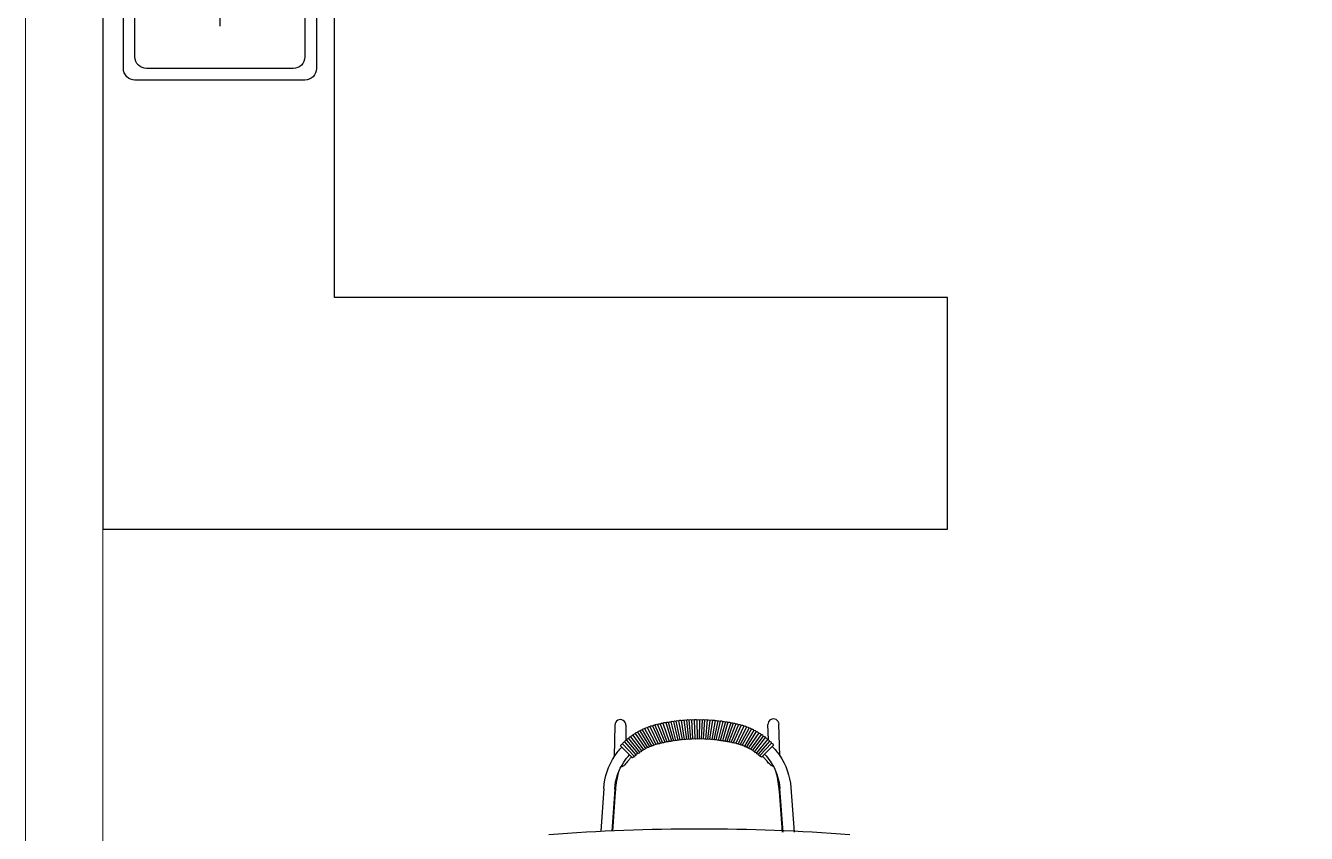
# Model space of a CAD drawing. Header units: millimetres. Extents: x 694231 to 734331, y 4486031 to 4541543.
# Drawn here: x 725362.9 to 725694.7, y 4490279.3 to 4490488.5 of the extents above; entities that cross this region are included whole.
import ezdxf

# ---------------------------------------------------------------- set-up
doc = ezdxf.new("R2010")
doc.units = ezdxf.units.MM
for name, color, linetype in [('A-TEFRIS', 251, 'Continuous'), ('Deko_Aksesuar', 144, 'Continuous'), ('DEKOAKRILIK01', 195, 'Continuous'), ('Piu_Olcu', 255, 'Continuous')]:
    doc.layers.add(name, color=color, linetype=linetype)
doc.layers.add('DBM_w_sld', color=111, linetype='Continuous', lineweight=20)

# ---------------------------------------------------------------- blocks, each defined once
blk = doc.blocks.new('ERT')
at = {"layer": 'A-TEFRIS'}
for p, q in [((15048.19, -9883.06), (15049.15, -9887.95)), ((15048.85, -9882.99), (15049.69, -9887.9)), ((15049.56, -9882.93), (15050.27, -9887.85)), ((15050.21, -9882.88), (15050.81, -9887.82)), ((15050.88, -9882.84), (15051.35, -9887.79)), ((15051.58, -9882.8), (15051.92, -9887.76)), ((15052.2, -9882.78), (15052.43, -9887.75)), ((15052.86, -9882.77), (15052.97, -9887.74)), ((15053.56, -9882.77), (15053.54, -9887.74)), ((15054.32, -9882.78), (15054.15, -9887.75)), ((15054.97, -9882.8), (15054.68, -9887.76)), ((15055.63, -9882.83), (15055.22, -9887.78)), ((15056.3, -9882.87), (15055.77, -9887.81)), ((15056.95, -9882.91), (15056.3, -9887.84)), ((15057.61, -9882.97), (15056.84, -9887.89)), ((15058.32, -9883.04), (15057.42, -9887.94)), ((15032.07, -9892.14), (15032.31, -9883.97)), ((15035.06, -9887.98), (15035.16, -9884.05)), ((15037.57, -9886.2), (15040.2, -9890.1)), ((15038.19, -9885.83), (15040.74, -9889.84)), ((15038.8, -9885.5), (15041.28, -9889.61)), ((15039.46, -9885.18), (15041.85, -9889.39)), ((15040.06, -9884.91), (15042.37, -9889.21)), ((15040.7, -9884.66), (15042.92, -9889.04)), ((15041.39, -9884.41), (15043.52, -9888.88)), ((15042.13, -9884.18), (15044.15, -9888.74)), ((15042.8, -9884.01), (15044.71, -9888.62)), ((15043.51, -9883.84), (15045.3, -9888.5)), ((15044.14, -9883.71), (15045.82, -9888.41)), ((15044.81, -9883.58), (15046.37, -9888.31)), ((15045.52, -9883.45), (15046.96, -9888.22)), ((15046.19, -9883.33), (15047.51, -9888.14)), ((15046.86, -9883.23), (15048.06, -9888.07)), ((15047.57, -9883.14), (15048.64, -9888)), ((15058.99, -9883.12), (15057.98, -9887.99)), ((15059.66, -9883.21), (15058.52, -9888.06)), ((15060.34, -9883.31), (15059.08, -9888.13)), ((15060.99, -9883.42), (15059.61, -9888.21)), ((15061.65, -9883.53), (15060.16, -9888.29)), ((15062.36, -9883.67), (15060.75, -9888.39)), ((15063.11, -9883.83), (15061.36, -9888.5)), ((15063.78, -9883.98), (15061.92, -9888.61)), ((15064.46, -9884.15), (15062.49, -9888.73)), ((15065.11, -9884.33), (15063.03, -9888.86)), ((15065.77, -9884.55), (15063.59, -9888.99)), ((15066.46, -9884.8), (15064.19, -9889.15)), ((15067.11, -9885.07), (15064.74, -9889.33)), ((15067.74, -9885.36), (15065.29, -9889.53)), ((15068.37, -9885.68), (15065.84, -9889.75)), ((15068.97, -9886.01), (15066.36, -9889.99)), ((15069.56, -9886.38), (15066.89, -9890.25)), ((15071.96, -9884.23), (15072.01, -9888.25)), ((15074.81, -9884.17), (15074.97, -9892.34)), ((15033.74, -9889.38), (15036.8, -9892.46)), ((15034.26, -9888.83), (15037.23, -9892.07)), ((15034.78, -9888.33), (15037.7, -9891.69)), ((15035.29, -9887.87), (15038.17, -9891.34)), ((15035.87, -9887.4), (15038.69, -9890.98)), ((15036.38, -9887), (15039.15, -9890.69)), ((15036.95, -9886.6), (15039.65, -9890.39)), ((15070.18, -9886.79), (15067.43, -9890.55)), ((15070.73, -9887.19), (15067.93, -9890.85)), ((15071.28, -9887.62), (15068.42, -9891.17)), ((15071.82, -9888.08), (15068.91, -9891.51)), ((15072.33, -9888.54), (15069.36, -9891.87)), ((15072.82, -9889.03), (15069.82, -9892.24)), ((15073.32, -9889.57), (15070.24, -9892.63)), ((15029.24, -9900.35), (15028.36, -9911.9)), ((15031.22, -9911.88), (15032.08, -9900.56)), ((15031.42, -9911.88), (15032.21, -9901.35)), ((15074.74, -9901.56), (15075.4, -9911.66)), ((15074.87, -9900.77), (15075.61, -9911.66)), ((15077.72, -9900.59), (15078.46, -9911.65))]:
    blk.add_line(p, q, dxfattribs=at)
blk.add_lwpolyline([(15091.95, -9912.51, 0.038462), (15013.95, -9912.51, -0.034091)], format="xyb", dxfattribs=at)
for centre, radius, start, end in [((15047.31, -9883.87), 0.775, 70.2259, 125.2259), ((15047.95, -9883.7), 0.678, 69.3828, 124.3828), ((15048.59, -9883.66), 0.722, 68.5706, 123.5706), ((15049.27, -9883.64), 0.769, 67.706, 122.706), ((15049.93, -9883.53), 0.711, 66.8474, 121.8474), ((15050.58, -9883.49), 0.717, 66.0186, 121.0186), ((15051.26, -9883.5), 0.765, 65.159, 120.159), ((15051.91, -9883.39), 0.67, 64.3265, 119.3265), ((15052.54, -9883.41), 0.715, 63.5228, 118.5228), ((15053.21, -9883.45), 0.763, 62.6655, 117.6655), ((15053.93, -9883.5), 0.818, 61.748, 116.748), ((15054.62, -9883.41), 0.699, 60.8675, 115.8675), ((15055.27, -9883.45), 0.715, 60.047, 115.047), ((15055.93, -9883.5), 0.735, 59.2056, 114.2056), ((15056.58, -9883.51), 0.702, 58.372, 113.372), ((15057.22, -9883.58), 0.718, 57.5479, 112.5479), ((15057.89, -9883.68), 0.769, 56.6851, 111.6851), ((15058.58, -9883.73), 0.739, 55.8106, 110.8106), ((15059.24, -9883.8), 0.724, 54.962, 109.962), ((15037.65, -9887), 0.804, 95.4506, 150.4506), ((15038.23, -9886.6), 0.77, 93.144, 148.144), ((15038.81, -9886.26), 0.752, 90.9133, 145.9133), ((15039.44, -9885.98), 0.802, 88.6351, 143.6351), ((15040.01, -9885.62), 0.704, 86.4276, 141.4276), ((15040.62, -9885.4), 0.75, 84.2968, 139.2968), ((15041.28, -9885.2), 0.8, 82.0249, 137.0249), ((15041.98, -9885), 0.834, 79.6296, 134.6296), ((15042.63, -9884.74), 0.747, 77.312, 132.312), ((15043.31, -9884.61), 0.795, 75.4525, 130.4525), ((15043.96, -9884.38), 0.695, 74.5457, 129.5457), ((15044.6, -9884.28), 0.738, 73.7147, 128.7147), ((15045.29, -9884.2), 0.784, 72.8317, 127.8317), ((15045.97, -9884.04), 0.738, 71.9488, 126.9488), ((15046.62, -9883.92), 0.728, 71.0982, 126.0982), ((15059.9, -9883.91), 0.745, 54.1097, 109.1097), ((15060.56, -9883.99), 0.713, 53.2635, 108.2635), ((15061.21, -9884.11), 0.731, 52.4253, 107.4253), ((15061.88, -9884.29), 0.784, 51.5459, 106.5459), ((15062.59, -9884.46), 0.823, 50.6132, 105.6132), ((15063.3, -9884.55), 0.742, 49.705, 104.705), ((15063.96, -9884.72), 0.765, 48.6834, 103.6834), ((15064.61, -9884.86), 0.731, 46.6832, 101.6832), ((15065.24, -9885.07), 0.748, 44.5145, 99.5145), ((15065.87, -9885.34), 0.8, 42.2453, 97.2453), ((15066.53, -9885.56), 0.757, 39.9636, 94.9636), ((15067.14, -9885.82), 0.751, 37.7538, 92.7538), ((15067.74, -9886.13), 0.771, 35.5228, 90.5228), ((15068.35, -9886.42), 0.736, 33.3136, 88.3136), ((15068.91, -9886.76), 0.752, 31.1318, 86.1318), ((15069.47, -9887.17), 0.804, 28.8509, 83.8509), ((15047.08, -9902.17), 18.05, 136.2302, 145.4467), ((15034.53, -9889.6), 0.816, 108.9358, 163.9358), ((15035, -9889.08), 0.775, 106.6038, 161.6038), ((15035.48, -9888.6), 0.753, 104.3647, 159.3647), ((15036.03, -9888.18), 0.804, 102.0829, 157.0829), ((15036.5, -9887.7), 0.706, 99.8701, 154.8701), ((15037.05, -9887.35), 0.753, 97.7321, 152.7321), ((15040.79, -9889.21), 0.631, 265.9956, 320.9956), ((15041.35, -9888.94), 0.672, 263.7273, 318.7273), ((15041.94, -9888.8), 0.589, 261.5315, 316.5315), ((15042.48, -9888.59), 0.627, 259.414, 314.414), ((15043.07, -9888.39), 0.668, 257.1585, 312.1585), ((15043.7, -9888.21), 0.695, 255.3558, 310.3558), ((15044.31, -9888.14), 0.618, 254.5266, 309.5266), ((15044.89, -9887.99), 0.656, 253.7381, 308.7381), ((15045.47, -9887.96), 0.572, 252.9783, 307.9783), ((15046, -9887.83), 0.607, 252.2489, 307.2489), ((15046.58, -9887.7), 0.644, 251.4749, 306.4749), ((15047.16, -9887.65), 0.605, 250.7018, 305.7018), ((15047.72, -9887.58), 0.597, 249.9577, 304.9577), ((15048.28, -9887.47), 0.635, 249.1954, 304.1954), ((15048.84, -9887.48), 0.555, 248.4591, 303.4591), ((15049.37, -9887.4), 0.59, 247.7504, 302.7504), ((15049.94, -9887.32), 0.628, 246.9965, 301.9965), ((15050.5, -9887.32), 0.581, 246.2482, 301.2482), ((15051.05, -9887.28), 0.585, 245.5264, 300.5264), ((15051.61, -9887.22), 0.624, 244.7779, 299.7779), ((15052.16, -9887.27), 0.547, 244.0533, 299.0533), ((15052.69, -9887.23), 0.583, 243.3539, 298.3539), ((15053.25, -9887.19), 0.622, 242.608, 297.608), ((15053.85, -9887.16), 0.665, 241.8111, 296.8111), ((15054.43, -9887.25), 0.573, 241.0451, 296.0451), ((15054.97, -9887.26), 0.584, 240.3295, 295.3295), ((15055.53, -9887.27), 0.6, 239.5971, 294.5971), ((15056.07, -9887.32), 0.573, 238.8713, 293.8713), ((15056.61, -9887.35), 0.587, 238.1535, 293.1535), ((15057.18, -9887.36), 0.628, 237.4016, 292.4016), ((15057.75, -9887.43), 0.604, 236.639, 291.639), ((15058.31, -9887.5), 0.592, 235.8985, 290.8985), ((15058.87, -9887.56), 0.61, 235.1542, 290.1542), ((15059.42, -9887.65), 0.585, 234.4146, 289.4146), ((15059.97, -9887.72), 0.6, 233.6813, 288.6813), ((15060.55, -9887.78), 0.644, 232.9111, 287.9111), ((15061.16, -9887.85), 0.677, 232.0933, 287.0933), ((15061.74, -9888.03), 0.611, 231.2961, 286.2961), ((15062.32, -9888.12), 0.631, 230.5273, 285.5273), ((15062.88, -9888.27), 0.606, 229.7615, 284.7615), ((15063.44, -9888.39), 0.624, 228.9596, 283.9596), ((15064.05, -9888.5), 0.668, 227.113, 282.113), ((15064.64, -9888.71), 0.633, 224.8476, 279.8476), ((15065.21, -9888.91), 0.629, 222.6514, 277.6514), ((15065.78, -9889.11), 0.646, 220.432, 275.432), ((15066.33, -9889.37), 0.617, 218.2321, 273.2321), ((15070.07, -9887.52), 0.746, 26.58, 81.58), ((15070.6, -9887.93), 0.753, 24.3835, 79.3835), ((15071.11, -9888.37), 0.773, 22.1473, 77.1473), ((15071.63, -9888.79), 0.737, 19.9349, 74.9349), ((15072.1, -9889.26), 0.752, 17.7519, 72.7519), ((15072.55, -9889.78), 0.797, 15.4812, 70.4812), ((15046.29, -9901.63), 17.1, 145.4467, 175.7228), ((15047.08, -9902.17), 15.2, 136.5129, 145.4467), ((15047.08, -9902.17), 14.46, 136.5851, 136.9327), ((15036.65, -9891.85), 0.627, 283.9107, 338.9107), ((15037.1, -9891.43), 0.655, 281.6785, 336.6785), ((15037.6, -9891.07), 0.635, 279.4324, 334.4324), ((15038.09, -9890.67), 0.677, 277.1479, 332.1479), ((15038.63, -9890.39), 0.594, 274.9344, 329.9344), ((15039.12, -9890.06), 0.633, 272.7978, 327.7978), ((15039.65, -9889.72), 0.675, 270.5197, 325.5197), ((15040.22, -9889.46), 0.646, 268.2188, 323.2188), ((15066.87, -9889.62), 0.632, 216.0576, 271.0576), ((15067.45, -9889.87), 0.675, 213.7821, 268.7821), ((15067.97, -9890.22), 0.627, 211.5146, 266.5146), ((15068.48, -9890.54), 0.634, 209.3192, 264.3192), ((15069, -9890.87), 0.651, 207.0822, 262.0822), ((15069.47, -9891.25), 0.622, 204.8669, 259.8669), ((15069.95, -9891.62), 0.635, 202.6792, 257.6792), ((15070.4, -9892.02), 0.624, 200.4868, 255.4868), ((15059.87, -9902.23), 14.46, 42.513, 42.8183), ((15059.87, -9902.23), 15.2, 33.9989, 42.9328), ((15059.87, -9902.23), 18.05, 33.9989, 43.2155), ((15060.65, -9901.7), 17.1, 3.7228, 33.9989), ((15046.29, -9901.63), 14.25, 145.4467, 175.7228), ((15060.65, -9901.7), 14.25, 3.7228, 33.9989)]:
    blk.add_arc(centre, radius, start, end, dxfattribs=at)
at = {"layer": 'A-TEFRIS', "extrusion": (0, 0, -1)}
for centre, major_axis, ratio, start_param, end_param in [((15033.73, -9884.01), (-0.04, -1.44), 0.990062, 1.570796, 4.712389), ((15073.38, -9884.2), (-0.03, 1.44), 0.990062, 4.712389, 7.853982), ((15060.25, -9903.44), (-28.12, 0.14), 0.999391, 0.069771, 0.24536), ((15046.68, -9903.38), (-28.12, 0.14), 0.999391, 2.896233, 3.071822)]:
    blk.add_ellipse(centre, major_axis=major_axis, ratio=ratio, start_param=start_param, end_param=end_param, dxfattribs=at)
at = {"layer": 'A-TEFRIS'}
for points, knots in [([(15033.74, -9894.89), (15033.75, -9894.89), (15033.76, -9894.88), (15033.92, -9894.85), (15034.06, -9894.8), (15034.28, -9894.69), (15034.36, -9894.63), (15034.51, -9894.51), (15034.57, -9894.46), (15034.75, -9894.29), (15034.86, -9894.16), (15035.11, -9893.88), (15035.25, -9893.72), (15035.5, -9893.43), (15035.6, -9893.3), (15035.91, -9892.95), (15036.12, -9892.71), (15036.4, -9892.41), (15036.45, -9892.35), (15036.51, -9892.29)], [2.813943, 2.813943, 2.813943, 2.813943, 2.855966, 2.855966, 3.345502, 3.345502, 3.775495, 3.775495, 4.215043, 4.215043, 5.154967, 5.154967, 6.068794, 6.068794, 6.674163, 6.674163, 7.695187, 7.695187, 7.958077, 7.958077, 7.958077, 7.958077]), ([(15070.53, -9892.46), (15070.72, -9892.67), (15070.92, -9892.89), (15071.28, -9893.31), (15071.45, -9893.51), (15071.76, -9893.88), (15071.91, -9894.06), (15072.19, -9894.39), (15072.32, -9894.53), (15072.58, -9894.76), (15072.69, -9894.85), (15072.95, -9894.99), (15073.09, -9895.04), (15073.25, -9895.08), (15073.26, -9895.08), (15073.27, -9895.08)], [0, 0, 0, 0, 0.924472, 0.924472, 1.834443, 1.834443, 2.81164, 2.81164, 4.008692, 4.008692, 4.601246, 4.601246, 5.094374, 5.094374, 5.140563, 5.140563, 5.140563, 5.140563])]:
    blk.add_open_spline(points, degree=3, knots=knots, dxfattribs=at)
blk = doc.blocks.new('MASA111')
at = {"color": 6, "lineweight": 53}
blk.add_blockref('ERT', (0, 0), dxfattribs=at)
blk = doc.blocks.new('DFGNHNBG')
at = {"color": 6, "lineweight": 53}
blk.add_blockref('MASA111', (2293.15, -118.26), dxfattribs=at)
blk = doc.blocks.new('tekil_villa_evye')
at = {"layer": 'Deko_Aksesuar'}
for p, q in [((7296.59, -1908.94), (7296.59, -1920.52)), ((7290.91, -1915.05), (7302.06, -1915.05)), ((7296.59, -1959.81), (7296.59, -1948.23)), ((7290.91, -1953.7), (7302.06, -1953.7))]:
    blk.add_line(p, q, dxfattribs=at)
for points in [[(7321.64, -1970.8), (7321.64, -1897.95, 0.414214), (7318.64, -1894.95), (7274.64, -1894.95, 0.414214), (7271.64, -1897.95), (7271.64, -1970.8, 0.414214), (7274.64, -1973.8), (7318.64, -1973.8, 0.414214)], [(7321.64, -1897.95, 0.414214), (7318.64, -1894.95), (7274.64, -1894.95, 0.414214), (7271.64, -1897.95), (7271.64, -1970.8, 0.414214), (7274.64, -1973.8), (7318.64, -1973.8, 0.414214), (7321.64, -1970.8)], [(7318.64, -1900.95, 0.414214), (7315.64, -1897.95), (7277.64, -1897.95, 0.414214), (7274.64, -1900.95), (7274.64, -1929.73, 0.414214), (7277.64, -1932.73), (7315.64, -1932.73, 0.414214), (7318.64, -1929.73)], [(7318.64, -1939.02, 0.414214), (7315.64, -1936.02), (7277.64, -1936.02, 0.414214), (7274.64, -1939.02), (7274.64, -1967.8, 0.414214), (7277.64, -1970.8), (7315.64, -1970.8, 0.414214), (7318.64, -1967.8)]]:
    blk.add_lwpolyline(points, format="xyb", close=True, dxfattribs=at)
for centre, radius in [((7296.64, -1914.99), 3.83), ((7296.64, -1914.99), 2.33), ((7296.64, -1953.76), 3.83), ((7296.64, -1953.76), 2.33)]:
    blk.add_circle(centre, radius, dxfattribs=at)

msp = doc.modelspace()

# ---------------------------------------------------------------- linework, layer by layer
at = {"layer": 'DBM_w_sld'}
for points in [[(725362.94, 4491126), (725362.94, 4490076)], [(725382.94, 4490630.26), (725382.94, 4490116)]]:
    msp.add_lwpolyline(points, dxfattribs=at)
at = {"layer": 'DEKOAKRILIK01'}
msp.add_lwpolyline([(725601.73, 4490358.13), (725601.73, 4490418.13), (725442.94, 4490418.13), (725442.94, 4490600.26), (725694.7, 4490600.26), (725694.7, 4490660.26), (725402.95, 4490660.26), (725402.95, 4490630.26), (725382.95, 4490630.26), (725382.95, 4490358.13), (725442.94, 4490358.13)], close=True, dxfattribs=at)

# ---------------------------------------------------------------- block references
at = {"color": 6, "lineweight": 53, "xscale": -1}
msp.add_blockref('DFGNHNBG', (742883.55, 4500309.82), dxfattribs=at)
at = {"layer": 'Piu_Olcu', "xscale": -1}
msp.add_blockref('tekil_villa_evye', (732709.91, 4492448.22), dxfattribs=at)

doc.saveas('drawing.dxf')
